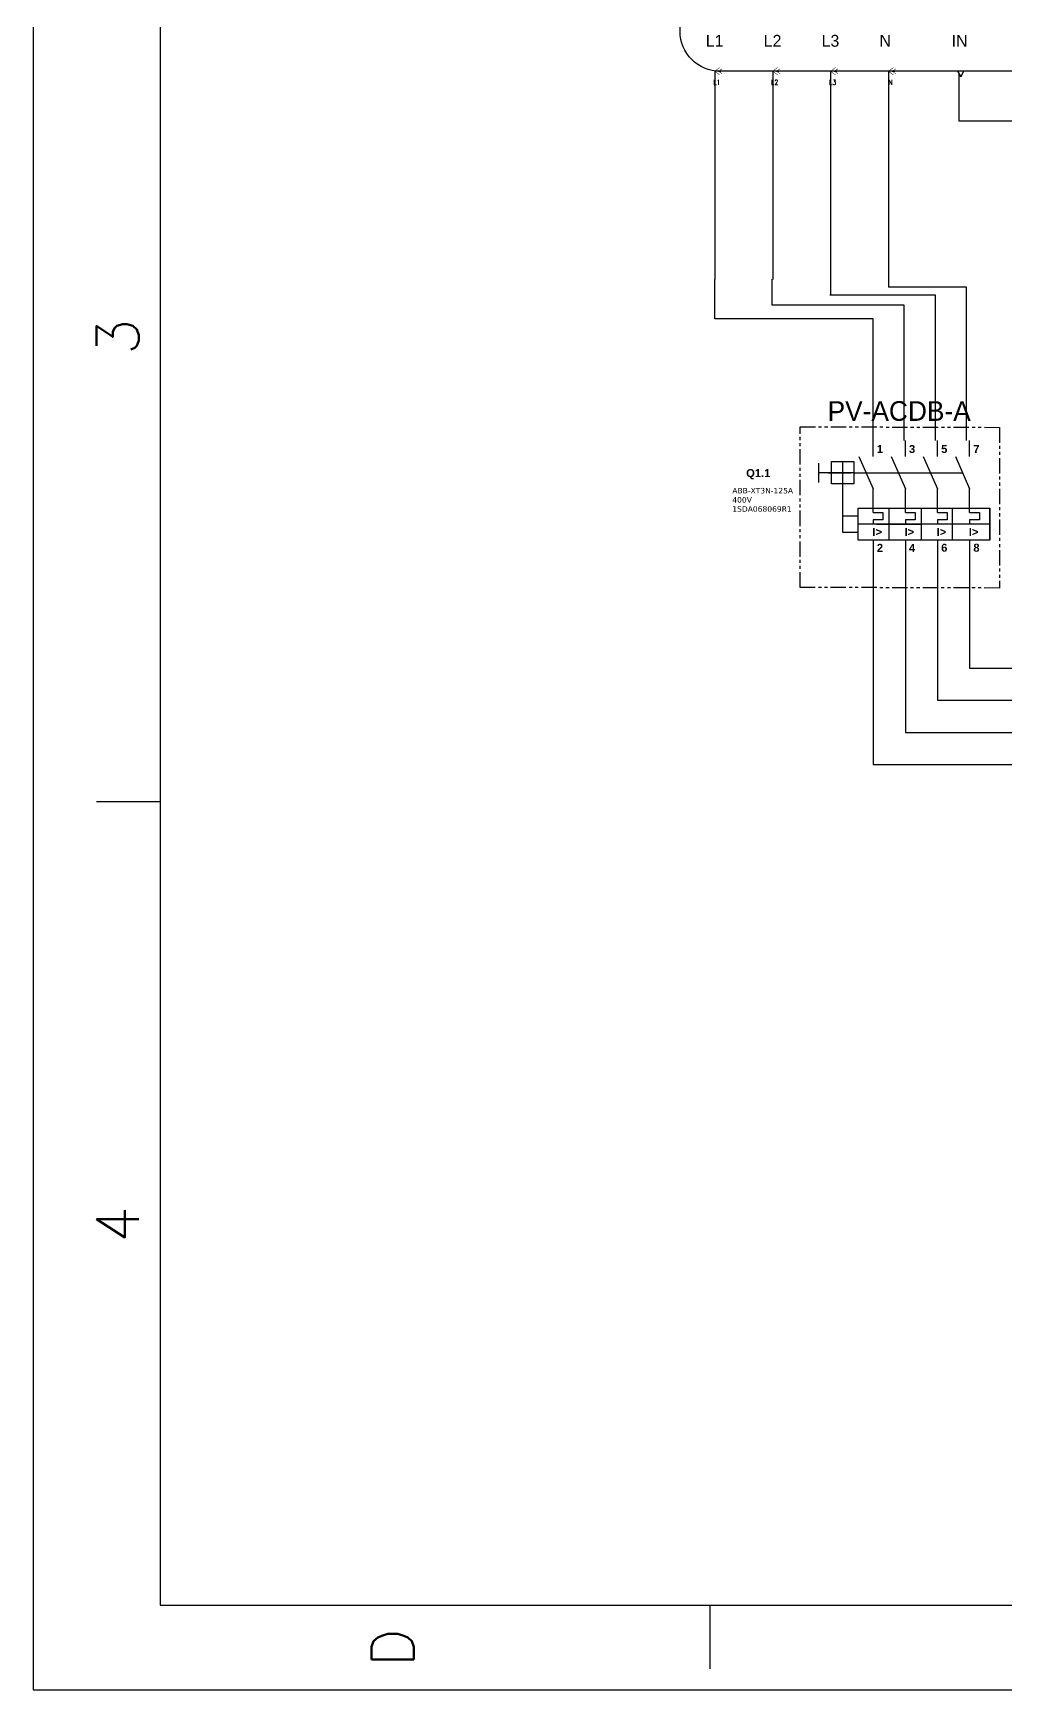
# Model space of a CAD drawing. Header units: inches. Extents: x -2552 to -899, y -1843 to 326.
# Drawn here: x -2552 to -1958, y -1843 to -831 of the extents above; entities that cross this region are included whole.
import ezdxf
from ezdxf.enums import TextEntityAlignment as Align

# ---------------------------------------------------------------- set-up
doc = ezdxf.new("R2010")
doc.units = ezdxf.units.IN
doc.header["$MEASUREMENT"] = 0
for name, pattern in [('ACAD_ISO02W100', [15, 12, -3]), ('HIDDEN2', [0.1875, 0.125, -0.0625]), ('PHANTOM2', [1.25, 0.625, -0.125, 0.125, -0.125, 0.125, -0.125])]:
    doc.linetypes.add(name, pattern=pattern)
for name, color, linetype in [('BLK_4AWG', 7, 'Continuous'), ('DESC', 1, 'Continuous'), ('DISCONTINUA', 7, 'ACAD_ISO02W100'), ('LOCBOX', 92, 'HIDDEN2'), ('PFV', 7, 'Continuous'), ('RED_10AWG', 1, 'Continuous'), ('RED_12AWG', 1, 'Continuous'), ('REGEN_LINE', 4, 'Continuous'), ('SYMS', 7, 'Continuous'), ('Title Block', 7, 'Continuous'), ('Viewport', 7, 'Continuous'), ('WHT_12AWG', 7, 'Continuous')]:
    doc.layers.add(name, color=color, linetype=linetype)
doc.styles.add('Roman', font='romans')
doc.styles.add('TRINIDAD', font='')
doc.styles.add('WD', font='romans.shx')
doc.styles.get('TRINIDAD').set_extended_font_data('Arial')

# ---------------------------------------------------------------- blocks, each defined once
blk = doc.blocks.new('ANSI_border_C')
at = {"layer": 'Title Block'}
for p, q in [((0, 16), (0, 0)), ((21, 16), (0, 16)), ((5.25, 15.25), (5.25, 15.625)), ((0.5, 15.25), (0.5, 0.75)), ((20.5, 15.25), (0.5, 15.25)), ((0.125, 12), (0.5, 12))]:
    blk.add_line(p, q, dxfattribs=at)
at = {"layer": 'Title Block', "style": 'Roman'}
for s, p in [('4', (2.75, 15.5)), ('3', (8, 15.5)), ('D', (0.25, 13.875))]:
    blk.add_text(s, height=0.25, dxfattribs=at).set_placement(p, align=Align.MIDDLE_CENTER)
blk = doc.blocks.new('JIC_border_C')
at = {"xscale": 103.2802193724711, "yscale": 103.2802193724711, "zscale": 103.2802193724711, "rotation": 90}
blk.add_blockref('ANSI_border_C', (-899.3, -1842.8), dxfattribs=at)
blk = doc.blocks.new('WDDOT')
for radius in [0.03, 0.0187, 0.00929]:
    blk.add_circle((0, 0), radius)
blk = doc.blocks.new('VT0_05')
blk.add_lwpolyline([(0.081, -0.063), (0, 0.078), (-0.081, -0.063)], close=True)
at = {"style": 'WD', "flags": 1}
for tag, p in [('X4TERM01', (-0.045, 0)), ('X2TERM01', (0, 0.078)), ('X1TERM01', (0.045, 0)), ('X8TERM01', (0, -0.063))]:
    blk.add_attdef(tag, p, '', height=0.01, dxfattribs=at)
blk = doc.blocks.new('HC01PJ_1-')
blk.add_line((0.031, 0), (0.094, 0))
for points in [[(0.062, -0.094, 0.0125, 0.0125, 0), (-0.063, 0, 0.0125, 0.0125, 0), (0.062, 0.094, 0, 0, 0)], [(0.125, 0.062, 0.0125, 0.0125, 0), (0.031, 0, 0.0125, 0.0125, 0), (0.125, -0.063, 0, 0, 0)]]:
    blk.add_lwpolyline(points, format="xyseb")
at = {"style": 'WD', "width": 0.85}
for tag, p in [('INST', (-0.012, 0.467)), ('LOC', (-0.012, 0.295)), ('TAG1', (-0.01, 0.125)), ('DESC1', (-0.01, -0.344)), ('DESC2', (-0.01, -0.516)), ('DESC3', (-0.01, -0.687))]:
    blk.add_attdef(tag, text='', height=0.125, dxfattribs=at).set_placement(p, align=Align.CENTER)
at = {"style": 'WD', "flags": 9}
blk.add_attdef('WDTYPE', text='', height=0.01, dxfattribs=at).set_placement((-0.221, 0.075), align=Align.RIGHT)
at = {"style": 'WD'}
for tag, p, flags in [('X4TERMDESC01', (-0.094, 0.031), 1), ('X1TERMDESC02', (0.125, 0.031), 1), ('FAMILY', (0.206, 0.131), 9)]:
    blk.add_attdef(tag, p, '', height=0.01, dxfattribs=dict(at, flags=flags))
at = {"color": 7, "style": 'WD', "flags": 1}
for tag, p in [('X4TERM01', (-0.063, 0)), ('X1TERM02', (0.094, 0))]:
    blk.add_attdef(tag, p, '', height=0.0125, dxfattribs=at)
at = {"style": 'WD'}
for tag, p in [('X2LINK', (0, 0.094)), ('X8LINK', (0, -0.094))]:
    blk.add_attdef(tag, p, '', height=0.01, dxfattribs=at)
at = {"linetype": 'Continuous', "style": 'WD', "flags": 9}
for tag, p in [('ASSYCODE', (0.219, 0.062)), ('MFG', (0.228, 0.089)), ('CAT', (0.23, 0.108))]:
    blk.add_attdef(tag, text='', height=0.01, dxfattribs=at).set_placement(p, align=Align.CENTER)
at = {"linetype": 'Continuous', "style": 'WD', "flags": 8}
blk.add_attdef('TERM01', text='', height=0.125, dxfattribs=at).set_placement((-0.104, -0.031), align=Align.TOP_RIGHT)
blk.add_attdef('TERM02', text='', height=0.125, dxfattribs=at).set_placement((0.146, -0.031), align=Align.TOP_LEFT)

msp = doc.modelspace()

# ---------------------------------------------------------------- linework, layer by layer
at = {"color": 7, "lineweight": 30}
msp.add_lwpolyline([(-1985.77677, -854.34252), (-2132.7704, -854.34252, -0.4142135624), (-2156.95754, -830.15538), (-2156.95754, -608.23821, -0.4142135624), (-2132.7704, -584.05107), (-1885.85499, -584.05107, -0.4146990842), (-1861.66788, -608.27829), (-1862.03568, -830.19547, -0.4137282071), (-1886.22279, -854.34252), (-2132.03586, -854.34252)], format="xyb", dxfattribs=at)
at = {"layer": 'BLK_4AWG', "lineweight": 30}
for p, q in [((-1986.68187, -884.83198), (-1986.68187, -856.04318)), ((-1968.77193, -884.83198), (-1986.68187, -884.83198)), ((-1937.83713, -884.83198), (-1968.77193, -884.83198))]:
    msp.add_line(p, q, dxfattribs=at)
at = {"layer": 'DISCONTINUA', "color": 0, "linetype": 'ACAD_ISO02W100', "lineweight": 30, "ltscale": 0.03}
for p, q in [((-2050.92231, -1099.52658), (-1984.66415, -1099.52658)), ((-2057.7918, -1106.39608), (-2057.7918, -1135.8348)), ((-2048.38196, -1126.02189), (-2057.7918, -1126.02189)), ((-2057.7918, -1135.8348), (-2048.38196, -1135.8348))]:
    msp.add_line(p, q, dxfattribs=at)
at = {"layer": 'LOCBOX', "color": 6, "linetype": 'PHANTOM2', "lineweight": 30, "ltscale": 15}
msp.add_lwpolyline([(-2083.79477, -1071.45099), (-1961.9915, -1071.82757), (-1961.9915, -1169.95162), (-2083.79477, -1169.57503)], close=True, dxfattribs=at)
at = {"layer": 'PFV', "color": 0, "lineweight": 30}
for points in [[(-2039.14635, -1087.75179, 0), (-2039.14635, -1079.90077, 0)], [(-2039.14635, -1089.71368, 0), (-2039.14635, -1079.90077, 0)], [(-2019.52054, -1087.75179, 0), (-2019.52054, -1079.90077, 0)], [(-1999.89473, -1087.75179, 0), (-1999.89473, -1079.90077, 0)], [(-1980.26892, -1087.75179, 0), (-1980.26892, -1079.90077, 0)], [(-2066.62319, -1099.52658, 0), (-2060.73521, -1099.52658, 0)], [(-2060.73521, -1099.52658, 0), (-2052.88535, -1099.52658, 0)], [(-2037.18447, -1130.92834, 0), (-2029.33345, -1130.92834, 0)], [(-2029.33345, -1130.92834, 0), (-2019.52054, -1130.92834, 0)], [(-2019.52054, -1130.92834, 0), (-2009.70764, -1130.92834, 0)]]:
    msp.add_polyline3d(points, dxfattribs=at)
at = {"layer": 'RED_10AWG', "lineweight": 30}
for p, q in [((-2039.14635, -1148.59111), (-2039.14635, -1277.77227)), ((-2019.52055, -1148.59111), (-2019.52055, -1258.14647)), ((-1999.89475, -1148.59111), (-1999.89475, -1238.52067)), ((-1980.26895, -1148.59111), (-1980.26895, -1218.89487)), ((-1980.26895, -1218.89487), (-1386.13888, -1218.89487)), ((-1999.89475, -1238.52067), (-1386.13888, -1238.52067)), ((-2019.52055, -1258.14647), (-1386.13888, -1258.14647)), ((-2039.14635, -1277.77227), (-1386.13888, -1277.77227))]:
    msp.add_line(p, q, dxfattribs=at)
at = {"layer": 'RED_12AWG', "lineweight": 30}
for p, q in [((-2065.19682, -991.01684), (-2065.25496, -991.01684)), ((-2001.14635, -991.01684), (-2065.19682, -991.01684)), ((-2001.14635, -1005.51152), (-2001.14635, -991.01684)), ((-2039.14635, -1005.51152), (-2135.80749, -1005.51152)), ((-2039.14635, -1079.90077), (-2039.14635, -1005.51152)), ((-2020.14635, -1079.90077), (-2020.14635, -1005.51152)), ((-2001.14635, -1079.90077), (-2001.14635, -1005.51152)), ((-1982.14635, -1079.90077), (-1982.14635, -1005.51152))]:
    msp.add_line(p, q, dxfattribs=at)
at = {"layer": 'REGEN_LINE', "color": 0, "linetype": 'Continuous', "lineweight": 30}
for p, q in [((-2047.86971, -1089.71368), (-2039.14635, -1109.33949)), ((-2028.2439, -1089.71368), (-2019.52054, -1109.33949)), ((-2008.61809, -1089.71368), (-1999.89473, -1109.33949)), ((-1988.99227, -1089.71368), (-1980.26892, -1109.33949)), ((-2072.51116, -1093.63861), (-2072.51116, -1105.41456)), ((-2050.92231, -1099.52658), (-2072.51116, -1099.52658)), ((-2057.7918, -1092.65824), (-2057.7918, -1106.39608)), ((-2039.14635, -1123.79169), (-2033.2154, -1123.79169)), ((-2033.2154, -1128.25094), (-2039.14635, -1128.25094)), ((-2039.14635, -1128.25094), (-2039.14635, -1130.92834)), ((-2033.2154, -1123.79169), (-2033.2154, -1128.25094)), ((-2019.52054, -1123.79169), (-2013.58959, -1123.79169)), ((-2013.58959, -1128.25094), (-2019.52054, -1128.25094)), ((-2019.52054, -1128.25094), (-2019.52054, -1130.92834)), ((-2013.58959, -1123.79169), (-2013.58959, -1128.25094)), ((-1999.89473, -1123.79169), (-1993.96378, -1123.79169)), ((-1993.96378, -1128.25094), (-1999.89473, -1128.25094)), ((-1999.89473, -1128.25094), (-1999.89473, -1130.92834)), ((-1993.96378, -1123.79169), (-1993.96378, -1128.25094)), ((-1980.26892, -1123.79169), (-1974.33796, -1123.79169)), ((-1974.33796, -1128.25094), (-1980.26892, -1128.25094)), ((-1980.26892, -1128.25094), (-1980.26892, -1130.92834)), ((-1974.33796, -1123.79169), (-1974.33796, -1128.25094))]:
    msp.add_line(p, q, dxfattribs=at)
for points in [[(-2064.66014, -1092.65824), (-2050.92231, -1092.65824), (-2050.92231, -1106.39608), (-2064.66014, -1106.39608)], [(-2048.38196, -1121.11544), (-1967.91567, -1121.11544), (-1967.91567, -1130.7774), (-2048.38196, -1130.92834)], [(-2048.38196, -1130.92834), (-1967.91567, -1130.7774), (-1967.91567, -1140.74125), (-2048.38196, -1140.74125)]]:
    msp.add_lwpolyline(points, close=True, dxfattribs=at)
for points in [[(-2039.14635, -1089.71368, 0), (-2039.14635, -1079.90077, 0)], [(-2019.52054, -1089.71368, 0), (-2019.52054, -1079.90077, 0)], [(-1999.89473, -1089.71368, 0), (-1999.89473, -1079.90077, 0)], [(-1980.26892, -1089.71368, 0), (-1980.26892, -1079.90077, 0)], [(-2039.14635, -1123.79169, 0), (-2039.14635, -1109.33949, 0)], [(-2019.52054, -1123.79169, 0), (-2019.52054, -1109.33949, 0)], [(-1999.89473, -1123.79169, 0), (-1999.89473, -1109.33949, 0)], [(-1980.26892, -1123.79169, 0), (-1980.26892, -1109.33949, 0)], [(-2029.33345, -1140.74125, 0), (-2029.33345, -1121.11544, 0)], [(-2009.70764, -1140.74125, 0), (-2009.70764, -1121.11544, 0)], [(-1990.65912, -1140.74125, 0), (-1990.65912, -1121.11544, 0)], [(-1967.91567, -1140.74125, 0), (-1967.91567, -1121.11544, 0)], [(-2039.14635, -1140.74125, 0), (-2039.14635, -1148.59111, 0)], [(-2019.52054, -1140.74125, 0), (-2019.52054, -1148.59111, 0)], [(-1999.89473, -1140.74125, 0), (-1999.89473, -1148.59111, 0)], [(-1980.26892, -1140.74125, 0), (-1980.26892, -1148.59111, 0)]]:
    msp.add_polyline3d(points, dxfattribs=at)
at = {"layer": 'WHT_12AWG', "color": 1, "lineweight": 30}
for p, q in [((-2135.8151, -854.34252), (-2135.8151, -981.50649)), ((-2100.4729, -854.34252), (-2100.4729, -981.50649)), ((-2065.1307, -854.34252), (-2065.1307, -991.01684)), ((-2029.78845, -854.34252), (-2029.78845, -986.19019)), ((-2135.80749, -1005.51152), (-2135.80749, -981.45966)), ((-2100.71026, -997.2915), (-2100.71026, -981.36352)), ((-1982.14635, -986.19019), (-2029.78845, -986.19019)), ((-1982.14635, -1005.51152), (-1982.14635, -986.19019)), ((-2020.14635, -997.2915), (-2100.71026, -997.2915)), ((-2020.14635, -1005.51152), (-2020.14635, -997.2915))]:
    msp.add_line(p, q, dxfattribs=at)

# ---------------------------------------------------------------- block references
at = {"layer": 'SYMS', "color": 7, "lineweight": 30}
ref = msp.add_blockref('HC01PJ_1-', (-2134.30341, -854.34252), dxfattribs=dict(at, xscale=24.18713890017256, yscale=24.18713890017256, zscale=24.18713890017256))
ref.add_attrib('DESC1', 'L1', dxfattribs={"layer": 'DESC', "height": 3.023392, "style": 'WD', "width": 0.85}).set_placement((-2134.55535, -862.65685), align=Align.CENTER)
ref = msp.add_blockref('HC01PJ_1-', (-2098.96116, -854.34252), dxfattribs=dict(at, xscale=24.18713890017256, yscale=24.18713890017256, zscale=24.18713890017256))
ref.add_attrib('DESC1', 'L2', dxfattribs={"layer": 'DESC', "height": 3.023392, "style": 'WD', "width": 0.85}).set_placement((-2099.21311, -862.65685), align=Align.CENTER)
ref = msp.add_blockref('HC01PJ_1-', (-2063.61891, -854.34252), dxfattribs=dict(at, xscale=24.18713890017256, yscale=24.18713890017256, zscale=24.18713890017256))
ref.add_attrib('DESC1', 'L3', dxfattribs={"layer": 'DESC', "height": 3.023392, "style": 'WD', "width": 0.85}).set_placement((-2063.87086, -862.65685), align=Align.CENTER)
ref = msp.add_blockref('HC01PJ_1-', (-2028.27666, -854.34252), dxfattribs=dict(at, xscale=24.18713890017256, yscale=24.18713890017256, zscale=24.18713890017256))
ref.add_attrib('DESC1', 'N', dxfattribs={"layer": 'DESC', "height": 3.02339, "style": 'WD', "width": 0.85}).set_placement((-2028.52861, -862.65685), align=Align.CENTER)
at = {"layer": 'SYMS', "color": 7, "lineweight": 30, "xscale": 24.18713890017256, "yscale": 24.18713890017256, "zscale": 24.18713890017256, "rotation": 180}
msp.add_blockref('VT0_05', (-1985.7, -855.85422), dxfattribs=at)
at = {"layer": 'SYMS', "lineweight": 30, "xscale": 2, "yscale": 2, "zscale": 2}
msp.add_blockref('WDDOT', (-2065.25496, -991.01684), dxfattribs=at)
at = {"layer": 'Viewport'}
msp.add_blockref('JIC_border_C', (0, 0), dxfattribs=at)

# ---------------------------------------------------------------- texts
at = {"color": 7, "lineweight": 30, "attachment_point": 1}
for s, insert, char_height in [('L1', (-2141.30036, -832.13912), 7.256142), ('L2', (-2105.95811, -832.13912), 7.256142), ('L3', (-2070.61586, -832.13912), 7.256142), ('N', (-2035.27361, -832.13912), 7.25614), ('IN', (-1991.26203, -832.13912), 7.256142)]:
    msp.add_mtext_dynamic_manual_height_columns(s, width=4.2551691, gutter_width=0.325, heights=[0], dxfattribs=dict(at, insert=insert, char_height=char_height))
at = {"color": 0, "lineweight": 30, "char_height": 4.8868243, "width": 3964.7807635, "style": 'TRINIDAD'}
for s, insert, attachment_point in [('{\\fArial|b1|i0|c0|p34;1}', (-2036.91963, -1082.60025), 1), ('{\\fArial|b1|i0|c0|p34;3}', (-2017.29382, -1082.60025), 1), ('{\\fArial|b1|i0|c0|p34;5}', (-1997.66801, -1082.60025), 1), ('{\\fArial|b1|i0|c0|p34;7}', (-1978.0422, -1082.60025), 1), ('{\\fArial|b1|i0|c0|p34;I>}', (-2039.67138, -1133.22476), 1), ('{\\fArial|b1|i0|c0|p34;2}', (-2036.91963, -1147.85584), 7), ('{\\fArial|b1|i0|c0|p34;I>}', (-2020.04557, -1133.22476), 1), ('{\\fArial|b1|i0|c0|p34;4}', (-2017.29382, -1147.85584), 7), ('{\\fArial|b1|i0|c0|p34;I>}', (-2000.41976, -1133.22476), 1), ('{\\fArial|b1|i0|c0|p34;6}', (-1997.66801, -1147.85584), 7), ('{\\fArial|b1|i0|c0|p34;I>}', (-1980.79394, -1133.22476), 1), ('{\\fArial|b1|i0|c0|p34;8}', (-1978.0422, -1147.85584), 7)]:
    msp.add_mtext(s, dxfattribs=dict(at, insert=insert, attachment_point=attachment_point))
at = {"color": 6, "lineweight": 30, "insert": (-2116.67631, -1097.33238), "char_height": 4.8868243, "width": 3964.7807635, "attachment_point": 1, "style": 'TRINIDAD'}
msp.add_mtext('{\\fArial|b1|i0|c0|p34;Q1.1}', dxfattribs=at)
at = {"color": 6, "lineweight": 30, "insert": (-2125.11568, -1108.81052), "char_height": 3.3577717, "attachment_point": 1}
msp.add_mtext_dynamic_manual_height_columns('{\\fVerdana|b0|i0|c0|p34;\\C0;ABB-XT3N-125A^J400V^J1SDA068069R1}', width=3.165832, gutter_width=0.325, heights=[0], dxfattribs=at)
at = {"layer": 'LOCBOX', "color": 6, "lineweight": 30}
msp.add_text('PV-ACDB-A', height=12, dxfattribs=at).set_placement((-2023.29385, -1071.45099), align=Align.BOTTOM_CENTER)

doc.saveas('drawing.dxf')
